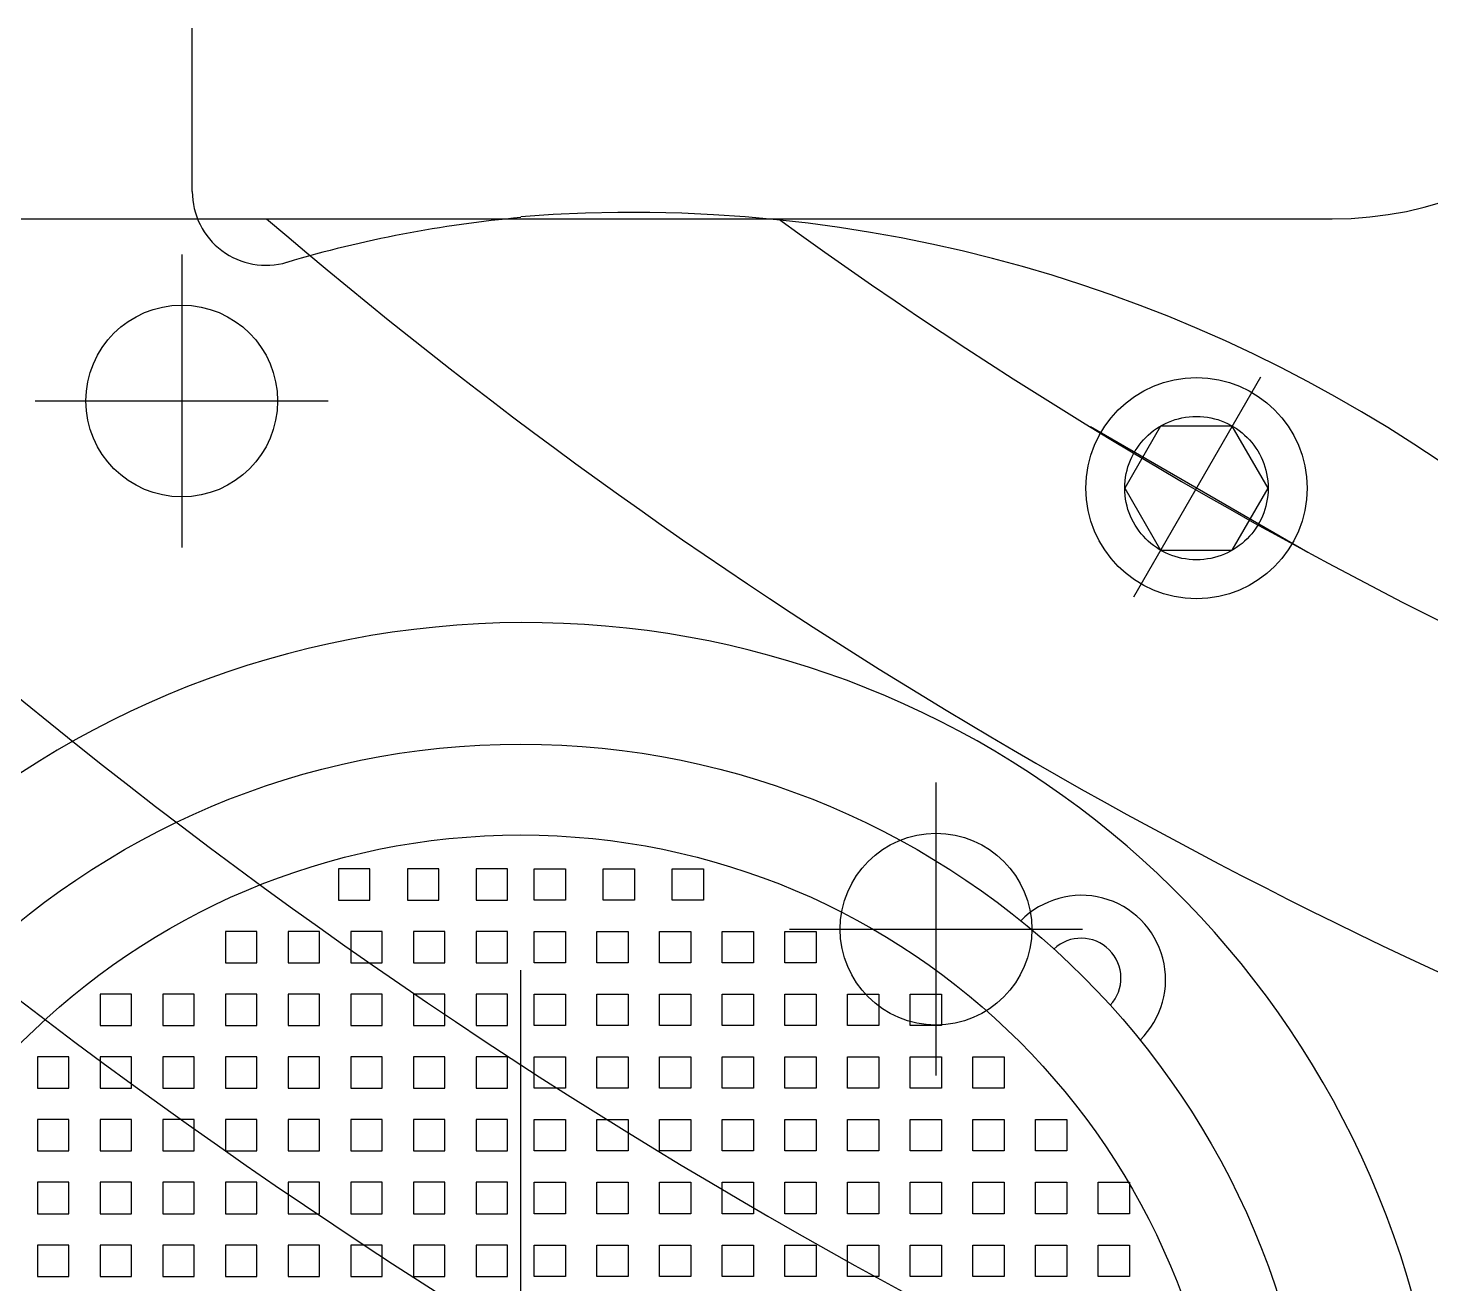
# Model space of a CAD drawing. Header units: millimetres. Extents: x 0 to 12600, y 0 to 8910.
# Drawn here: x 9465.8 to 9656.1, y 3848.9 to 4019.2 of the extents above; entities that cross this region are included whole.
import ezdxf

# ---------------------------------------------------------------- set-up
doc = ezdxf.new("R2010")
doc.units = ezdxf.units.MM
doc.header["$LTSCALE"] = 300
doc.linetypes.add('G', pattern=[2, 1.25, -0.25, 0.25, -0.25])
doc.linetypes.add('K', pattern=[2.5, 1.25, -0.25, 0.25, -0.25, 0.25, -0.25])
for name, color, linetype in [('01', 7, 'Continuous'), ('05', 4, 'G'), ('07', 6, 'K')]:
    doc.layers.add(name, color=color, linetype=linetype)

# ---------------------------------------------------------------- blocks, each defined once
blk = doc.blocks.new('ewrewr')
at = {"layer": '01', "ltscale": 8}
for p, q in [((-3296.16, 5145.64), (-3291.91, 5145.64)), ((-3296.16, 5141.39), (-3296.16, 5145.64)), ((-3291.91, 5145.64), (-3291.91, 5141.39)), ((-3287.66, 5145.64), (-3283.41, 5145.64)), ((-3287.66, 5141.39), (-3287.66, 5145.64)), ((-3283.41, 5145.64), (-3283.41, 5141.39)), ((-3291.91, 5141.39), (-3296.16, 5141.39)), ((-3283.41, 5141.39), (-3287.66, 5141.39)), ((-3304.66, 5137.14), (-3300.41, 5137.14)), ((-3304.66, 5132.89), (-3304.66, 5137.14)), ((-3300.41, 5137.14), (-3300.41, 5132.89)), ((-3296.16, 5137.14), (-3291.91, 5137.14)), ((-3296.16, 5132.89), (-3296.16, 5137.14)), ((-3291.91, 5137.14), (-3291.91, 5132.89)), ((-3287.66, 5132.89), (-3287.66, 5137.14)), ((-3287.66, 5137.14), (-3283.41, 5137.14)), ((-3283.41, 5137.14), (-3283.41, 5132.89)), ((-3300.41, 5132.89), (-3304.66, 5132.89)), ((-3291.91, 5132.89), (-3296.16, 5132.89)), ((-3283.41, 5132.89), (-3287.66, 5132.89)), ((-3313.16, 5124.39), (-3313.16, 5128.64)), ((-3313.16, 5128.64), (-3308.91, 5128.64)), ((-3308.91, 5128.64), (-3308.91, 5124.39)), ((-3304.66, 5128.64), (-3300.41, 5128.64)), ((-3304.66, 5124.39), (-3304.66, 5128.64)), ((-3300.41, 5128.64), (-3300.41, 5124.39)), ((-3296.16, 5128.64), (-3291.91, 5128.64)), ((-3296.16, 5124.39), (-3296.16, 5128.64)), ((-3291.91, 5128.64), (-3291.91, 5124.39)), ((-3287.66, 5128.64), (-3283.41, 5128.64)), ((-3287.66, 5124.39), (-3287.66, 5128.64)), ((-3283.41, 5128.64), (-3283.41, 5124.39)), ((-3308.91, 5124.39), (-3313.16, 5124.39)), ((-3300.41, 5124.39), (-3304.66, 5124.39)), ((-3291.91, 5124.39), (-3296.16, 5124.39)), ((-3283.41, 5124.39), (-3287.66, 5124.39)), ((-3321.66, 5115.89), (-3321.66, 5120.14)), ((-3321.66, 5120.14), (-3317.41, 5120.14)), ((-3317.41, 5120.14), (-3317.41, 5115.89)), ((-3313.16, 5115.89), (-3313.16, 5120.14)), ((-3313.16, 5120.14), (-3308.91, 5120.14)), ((-3308.91, 5120.14), (-3308.91, 5115.89)), ((-3304.66, 5120.14), (-3300.41, 5120.14)), ((-3304.66, 5115.89), (-3304.66, 5120.14)), ((-3300.41, 5120.14), (-3300.41, 5115.89)), ((-3296.16, 5120.14), (-3291.91, 5120.14)), ((-3296.16, 5115.89), (-3296.16, 5120.14)), ((-3291.91, 5120.14), (-3291.91, 5115.89)), ((-3287.66, 5115.89), (-3287.66, 5120.14)), ((-3287.66, 5120.14), (-3283.41, 5120.14)), ((-3283.41, 5120.14), (-3283.41, 5115.89)), ((-3317.41, 5115.89), (-3321.66, 5115.89)), ((-3308.91, 5115.89), (-3313.16, 5115.89)), ((-3300.41, 5115.89), (-3304.66, 5115.89)), ((-3291.91, 5115.89), (-3296.16, 5115.89)), ((-3283.41, 5115.89), (-3287.66, 5115.89)), ((-3321.66, 5111.64), (-3317.41, 5111.64)), ((-3321.66, 5107.39), (-3321.66, 5111.64)), ((-3317.41, 5111.64), (-3317.41, 5107.39)), ((-3313.16, 5107.39), (-3313.16, 5111.64)), ((-3313.16, 5111.64), (-3308.91, 5111.64)), ((-3308.91, 5111.64), (-3308.91, 5107.39)), ((-3304.66, 5111.64), (-3300.41, 5111.64)), ((-3304.66, 5107.39), (-3304.66, 5111.64)), ((-3300.41, 5111.64), (-3300.41, 5107.39)), ((-3296.16, 5111.64), (-3291.91, 5111.64)), ((-3296.16, 5107.39), (-3296.16, 5111.64)), ((-3291.91, 5111.64), (-3291.91, 5107.39)), ((-3287.66, 5111.64), (-3283.41, 5111.64)), ((-3287.66, 5107.39), (-3287.66, 5111.64)), ((-3283.41, 5111.64), (-3283.41, 5107.39)), ((-3317.41, 5107.39), (-3321.66, 5107.39)), ((-3308.91, 5107.39), (-3313.16, 5107.39)), ((-3300.41, 5107.39), (-3304.66, 5107.39)), ((-3291.91, 5107.39), (-3296.16, 5107.39)), ((-3283.41, 5107.39), (-3287.66, 5107.39)), ((-3330.16, 5098.89), (-3330.16, 5103.14)), ((-3330.16, 5103.14), (-3325.91, 5103.14)), ((-3325.91, 5103.14), (-3325.91, 5098.89)), ((-3321.66, 5103.14), (-3317.41, 5103.14)), ((-3321.66, 5098.89), (-3321.66, 5103.14)), ((-3317.41, 5103.14), (-3317.41, 5098.89)), ((-3313.16, 5098.89), (-3313.16, 5103.14)), ((-3313.16, 5103.14), (-3308.91, 5103.14)), ((-3308.91, 5103.14), (-3308.91, 5098.89)), ((-3304.66, 5103.14), (-3300.41, 5103.14)), ((-3304.66, 5098.89), (-3304.66, 5103.14)), ((-3300.41, 5103.14), (-3300.41, 5098.89)), ((-3296.16, 5103.14), (-3291.91, 5103.14)), ((-3296.16, 5098.89), (-3296.16, 5103.14)), ((-3291.91, 5103.14), (-3291.91, 5098.89)), ((-3287.66, 5103.14), (-3283.41, 5103.14)), ((-3287.66, 5098.89), (-3287.66, 5103.14)), ((-3283.41, 5103.14), (-3283.41, 5098.89)), ((-3325.91, 5098.89), (-3330.16, 5098.89)), ((-3317.41, 5098.89), (-3321.66, 5098.89)), ((-3308.91, 5098.89), (-3313.16, 5098.89)), ((-3300.41, 5098.89), (-3304.66, 5098.89)), ((-3291.91, 5098.89), (-3296.16, 5098.89)), ((-3283.41, 5098.89), (-3287.66, 5098.89)), ((-3330.16, 5090.39), (-3330.16, 5094.64)), ((-3330.16, 5094.64), (-3325.91, 5094.64)), ((-3325.91, 5094.64), (-3325.91, 5090.39)), ((-3321.66, 5094.64), (-3317.41, 5094.64)), ((-3321.66, 5090.39), (-3321.66, 5094.64)), ((-3317.41, 5094.64), (-3317.41, 5090.39)), ((-3313.16, 5090.39), (-3313.16, 5094.64)), ((-3313.16, 5094.64), (-3308.91, 5094.64)), ((-3308.91, 5094.64), (-3308.91, 5090.39)), ((-3304.66, 5094.64), (-3300.41, 5094.64)), ((-3304.66, 5090.39), (-3304.66, 5094.64)), ((-3300.41, 5094.64), (-3300.41, 5090.39)), ((-3296.16, 5094.64), (-3291.91, 5094.64)), ((-3296.16, 5090.39), (-3296.16, 5094.64)), ((-3291.91, 5094.64), (-3291.91, 5090.39)), ((-3287.66, 5090.39), (-3287.66, 5094.64)), ((-3287.66, 5094.64), (-3283.41, 5094.64)), ((-3283.41, 5094.64), (-3283.41, 5090.39)), ((-3325.91, 5090.39), (-3330.16, 5090.39)), ((-3317.41, 5090.39), (-3321.66, 5090.39)), ((-3308.91, 5090.39), (-3313.16, 5090.39)), ((-3300.41, 5090.39), (-3304.66, 5090.39)), ((-3291.91, 5090.39), (-3296.16, 5090.39)), ((-3283.41, 5090.39), (-3287.66, 5090.39)), ((-3338.66, 5087.84), (-3334.41, 5087.84)), ((-3338.66, 5083.59), (-3338.66, 5087.84)), ((-3334.41, 5087.84), (-3334.41, 5083.59)), ((-3330.16, 5081.89), (-3330.16, 5086.14)), ((-3330.16, 5081.89), (-3330.16, 5086.14)), ((-3330.16, 5086.14), (-3325.91, 5086.14)), ((-3330.16, 5086.14), (-3325.91, 5086.14)), ((-3325.91, 5086.14), (-3325.91, 5081.89)), ((-3325.91, 5086.14), (-3325.91, 5081.89)), ((-3321.66, 5086.14), (-3317.41, 5086.14)), ((-3321.66, 5086.14), (-3317.41, 5086.14)), ((-3321.66, 5081.89), (-3321.66, 5086.14)), ((-3321.66, 5081.89), (-3321.66, 5086.14)), ((-3317.41, 5086.14), (-3317.41, 5081.89)), ((-3317.41, 5086.14), (-3317.41, 5081.89)), ((-3313.16, 5081.89), (-3313.16, 5086.14)), ((-3313.16, 5081.89), (-3313.16, 5086.14)), ((-3313.16, 5086.14), (-3308.91, 5086.14)), ((-3313.16, 5086.14), (-3308.91, 5086.14)), ((-3308.91, 5086.14), (-3308.91, 5081.89)), ((-3308.91, 5086.14), (-3308.91, 5081.89)), ((-3304.66, 5086.14), (-3300.41, 5086.14)), ((-3304.66, 5086.14), (-3300.41, 5086.14)), ((-3304.66, 5081.89), (-3304.66, 5086.14)), ((-3304.66, 5081.89), (-3304.66, 5086.14)), ((-3300.41, 5086.14), (-3300.41, 5081.89)), ((-3300.41, 5086.14), (-3300.41, 5081.89)), ((-3296.16, 5086.14), (-3291.91, 5086.14)), ((-3296.16, 5086.14), (-3291.91, 5086.14)), ((-3296.16, 5081.89), (-3296.16, 5086.14)), ((-3296.16, 5081.89), (-3296.16, 5086.14)), ((-3291.91, 5086.14), (-3291.91, 5081.89)), ((-3291.91, 5086.14), (-3291.91, 5081.89)), ((-3287.66, 5086.14), (-3283.41, 5086.14)), ((-3287.66, 5086.14), (-3283.41, 5086.14)), ((-3287.66, 5081.89), (-3287.66, 5086.14)), ((-3287.66, 5081.89), (-3287.66, 5086.14)), ((-3283.41, 5086.14), (-3283.41, 5081.89)), ((-3283.41, 5086.14), (-3283.41, 5081.89)), ((-3334.41, 5083.59), (-3338.66, 5083.59)), ((-3325.91, 5081.89), (-3330.16, 5081.89)), ((-3325.91, 5081.89), (-3330.16, 5081.89)), ((-3317.41, 5081.89), (-3321.66, 5081.89)), ((-3317.41, 5081.89), (-3321.66, 5081.89)), ((-3308.91, 5081.89), (-3313.16, 5081.89)), ((-3308.91, 5081.89), (-3313.16, 5081.89)), ((-3300.41, 5081.89), (-3304.66, 5081.89)), ((-3300.41, 5081.89), (-3304.66, 5081.89)), ((-3291.91, 5081.89), (-3296.16, 5081.89)), ((-3291.91, 5081.89), (-3296.16, 5081.89)), ((-3283.41, 5081.89), (-3287.66, 5081.89)), ((-3283.41, 5081.89), (-3287.66, 5081.89)), ((-3338.66, 5078.49), (-3334.41, 5078.49)), ((-3338.66, 5074.24), (-3338.66, 5078.49)), ((-3334.41, 5078.49), (-3334.41, 5074.24)), ((-3330.16, 5077.64), (-3325.91, 5077.64)), ((-3330.16, 5077.64), (-3325.91, 5077.64)), ((-3330.16, 5077.64), (-3325.91, 5077.64)), ((-3330.16, 5073.39), (-3330.16, 5077.64)), ((-3330.16, 5073.39), (-3330.16, 5077.64)), ((-3330.16, 5073.39), (-3330.16, 5077.64)), ((-3325.91, 5077.64), (-3325.91, 5073.39)), ((-3325.91, 5077.64), (-3325.91, 5073.39)), ((-3325.91, 5077.64), (-3325.91, 5073.39)), ((-3321.66, 5077.64), (-3317.41, 5077.64)), ((-3321.66, 5077.64), (-3317.41, 5077.64)), ((-3321.66, 5077.64), (-3317.41, 5077.64)), ((-3321.66, 5073.39), (-3321.66, 5077.64)), ((-3321.66, 5073.39), (-3321.66, 5077.64)), ((-3321.66, 5073.39), (-3321.66, 5077.64)), ((-3317.41, 5077.64), (-3317.41, 5073.39)), ((-3317.41, 5077.64), (-3317.41, 5073.39)), ((-3317.41, 5077.64), (-3317.41, 5073.39)), ((-3313.16, 5073.39), (-3313.16, 5077.64)), ((-3313.16, 5073.39), (-3313.16, 5077.64)), ((-3313.16, 5073.39), (-3313.16, 5077.64)), ((-3313.16, 5077.64), (-3308.91, 5077.64)), ((-3313.16, 5077.64), (-3308.91, 5077.64)), ((-3313.16, 5077.64), (-3308.91, 5077.64)), ((-3308.91, 5077.64), (-3308.91, 5073.39)), ((-3308.91, 5077.64), (-3308.91, 5073.39)), ((-3308.91, 5077.64), (-3308.91, 5073.39)), ((-3304.66, 5077.64), (-3300.41, 5077.64)), ((-3304.66, 5077.64), (-3300.41, 5077.64)), ((-3304.66, 5077.64), (-3300.41, 5077.64)), ((-3304.66, 5073.39), (-3304.66, 5077.64)), ((-3304.66, 5073.39), (-3304.66, 5077.64)), ((-3304.66, 5073.39), (-3304.66, 5077.64)), ((-3300.41, 5077.64), (-3300.41, 5073.39)), ((-3300.41, 5077.64), (-3300.41, 5073.39)), ((-3300.41, 5077.64), (-3300.41, 5073.39)), ((-3296.16, 5077.64), (-3291.91, 5077.64)), ((-3296.16, 5077.64), (-3291.91, 5077.64)), ((-3296.16, 5077.64), (-3291.91, 5077.64)), ((-3296.16, 5073.39), (-3296.16, 5077.64)), ((-3296.16, 5073.39), (-3296.16, 5077.64)), ((-3296.16, 5073.39), (-3296.16, 5077.64)), ((-3291.91, 5077.64), (-3291.91, 5073.39)), ((-3291.91, 5077.64), (-3291.91, 5073.39)), ((-3291.91, 5077.64), (-3291.91, 5073.39)), ((-3287.66, 5077.64), (-3283.41, 5077.64)), ((-3287.66, 5077.64), (-3283.41, 5077.64)), ((-3287.66, 5077.64), (-3283.41, 5077.64)), ((-3287.66, 5073.39), (-3287.66, 5077.64)), ((-3287.66, 5073.39), (-3287.66, 5077.64)), ((-3287.66, 5073.39), (-3287.66, 5077.64)), ((-3283.41, 5077.64), (-3283.41, 5073.39)), ((-3283.41, 5077.64), (-3283.41, 5073.39)), ((-3283.41, 5077.64), (-3283.41, 5073.39)), ((-3334.41, 5074.24), (-3338.66, 5074.24)), ((-3325.91, 5073.39), (-3330.16, 5073.39)), ((-3325.91, 5073.39), (-3330.16, 5073.39)), ((-3325.91, 5073.39), (-3330.16, 5073.39)), ((-3317.41, 5073.39), (-3321.66, 5073.39)), ((-3317.41, 5073.39), (-3321.66, 5073.39)), ((-3317.41, 5073.39), (-3321.66, 5073.39)), ((-3308.91, 5073.39), (-3313.16, 5073.39)), ((-3308.91, 5073.39), (-3313.16, 5073.39)), ((-3308.91, 5073.39), (-3313.16, 5073.39)), ((-3300.41, 5073.39), (-3304.66, 5073.39)), ((-3300.41, 5073.39), (-3304.66, 5073.39)), ((-3300.41, 5073.39), (-3304.66, 5073.39)), ((-3291.91, 5073.39), (-3296.16, 5073.39)), ((-3291.91, 5073.39), (-3296.16, 5073.39)), ((-3291.91, 5073.39), (-3296.16, 5073.39)), ((-3283.41, 5073.39), (-3287.66, 5073.39)), ((-3283.41, 5073.39), (-3287.66, 5073.39)), ((-3283.41, 5073.39), (-3287.66, 5073.39)), ((-3338.66, 5069.14), (-3334.41, 5069.14)), ((-3338.66, 5064.89), (-3338.66, 5069.14)), ((-3334.41, 5069.14), (-3334.41, 5064.89)), ((-3330.16, 5064.89), (-3330.16, 5069.14)), ((-3330.16, 5069.14), (-3325.91, 5069.14)), ((-3325.91, 5069.14), (-3325.91, 5064.89)), ((-3321.66, 5069.14), (-3317.41, 5069.14)), ((-3321.66, 5064.89), (-3321.66, 5069.14)), ((-3317.41, 5069.14), (-3317.41, 5064.89)), ((-3313.16, 5064.89), (-3313.16, 5069.14)), ((-3313.16, 5069.14), (-3308.91, 5069.14)), ((-3308.91, 5069.14), (-3308.91, 5064.89)), ((-3304.66, 5069.14), (-3300.41, 5069.14)), ((-3304.66, 5064.89), (-3304.66, 5069.14)), ((-3300.41, 5069.14), (-3300.41, 5064.89)), ((-3296.16, 5069.14), (-3291.91, 5069.14)), ((-3296.16, 5064.89), (-3296.16, 5069.14)), ((-3291.91, 5069.14), (-3291.91, 5064.89)), ((-3287.66, 5069.14), (-3283.41, 5069.14)), ((-3287.66, 5064.89), (-3287.66, 5069.14)), ((-3283.41, 5069.14), (-3283.41, 5064.89)), ((-3334.41, 5064.89), (-3338.66, 5064.89)), ((-3325.91, 5064.89), (-3330.16, 5064.89)), ((-3317.41, 5064.89), (-3321.66, 5064.89)), ((-3308.91, 5064.89), (-3313.16, 5064.89)), ((-3300.41, 5064.89), (-3304.66, 5064.89)), ((-3291.91, 5064.89), (-3296.16, 5064.89)), ((-3283.41, 5064.89), (-3287.66, 5064.89)), ((-3338.66, 5061.3), (-3338.66, 5057.05)), ((-3334.41, 5061.3), (-3338.66, 5061.3)), ((-3334.41, 5057.05), (-3334.41, 5061.3)), ((-3330.16, 5061.3), (-3330.16, 5057.05)), ((-3325.91, 5061.3), (-3330.16, 5061.3)), ((-3325.91, 5057.05), (-3325.91, 5061.3)), ((-3321.66, 5061.3), (-3321.66, 5057.05)), ((-3317.41, 5061.3), (-3321.66, 5061.3)), ((-3317.41, 5057.05), (-3317.41, 5061.3)), ((-3313.16, 5061.3), (-3313.16, 5057.05)), ((-3308.91, 5061.3), (-3313.16, 5061.3)), ((-3308.91, 5057.05), (-3308.91, 5061.3)), ((-3300.41, 5061.3), (-3304.66, 5061.3)), ((-3304.66, 5061.3), (-3304.66, 5057.05)), ((-3300.41, 5057.05), (-3300.41, 5061.3)), ((-3296.16, 5061.3), (-3296.16, 5057.05)), ((-3291.91, 5061.3), (-3296.16, 5061.3)), ((-3291.91, 5057.05), (-3291.91, 5061.3)), ((-3287.66, 5061.3), (-3287.66, 5057.05)), ((-3283.41, 5061.3), (-3287.66, 5061.3)), ((-3283.41, 5057.05), (-3283.41, 5061.3)), ((-3338.66, 5057.05), (-3334.41, 5057.05)), ((-3330.16, 5057.05), (-3325.91, 5057.05)), ((-3321.66, 5057.05), (-3317.41, 5057.05)), ((-3313.16, 5057.05), (-3308.91, 5057.05)), ((-3304.66, 5057.05), (-3300.41, 5057.05)), ((-3296.16, 5057.05), (-3291.91, 5057.05)), ((-3287.66, 5057.05), (-3283.41, 5057.05)), ((-3334.41, 5051.95), (-3338.66, 5051.95)), ((-3338.66, 5051.95), (-3338.66, 5047.7)), ((-3334.41, 5047.7), (-3334.41, 5051.95)), ((-3330.16, 5052.8), (-3330.16, 5048.55)), ((-3330.16, 5052.8), (-3330.16, 5048.55)), ((-3325.91, 5052.8), (-3330.16, 5052.8)), ((-3325.91, 5052.8), (-3330.16, 5052.8)), ((-3325.91, 5052.8), (-3330.16, 5052.8)), ((-3330.16, 5052.8), (-3330.16, 5048.55)), ((-3325.91, 5048.55), (-3325.91, 5052.8)), ((-3325.91, 5048.55), (-3325.91, 5052.8)), ((-3325.91, 5048.55), (-3325.91, 5052.8)), ((-3317.41, 5052.8), (-3321.66, 5052.8)), ((-3317.41, 5052.8), (-3321.66, 5052.8)), ((-3317.41, 5052.8), (-3321.66, 5052.8)), ((-3321.66, 5052.8), (-3321.66, 5048.55)), ((-3321.66, 5052.8), (-3321.66, 5048.55)), ((-3321.66, 5052.8), (-3321.66, 5048.55)), ((-3317.41, 5048.55), (-3317.41, 5052.8)), ((-3317.41, 5048.55), (-3317.41, 5052.8)), ((-3317.41, 5048.55), (-3317.41, 5052.8)), ((-3308.91, 5052.8), (-3313.16, 5052.8)), ((-3308.91, 5052.8), (-3313.16, 5052.8)), ((-3308.91, 5052.8), (-3313.16, 5052.8)), ((-3313.16, 5052.8), (-3313.16, 5048.55)), ((-3313.16, 5052.8), (-3313.16, 5048.55)), ((-3313.16, 5052.8), (-3313.16, 5048.55)), ((-3308.91, 5048.55), (-3308.91, 5052.8)), ((-3308.91, 5048.55), (-3308.91, 5052.8)), ((-3308.91, 5048.55), (-3308.91, 5052.8)), ((-3300.41, 5052.8), (-3304.66, 5052.8)), ((-3300.41, 5052.8), (-3304.66, 5052.8)), ((-3300.41, 5052.8), (-3304.66, 5052.8)), ((-3304.66, 5052.8), (-3304.66, 5048.55)), ((-3304.66, 5052.8), (-3304.66, 5048.55)), ((-3304.66, 5052.8), (-3304.66, 5048.55)), ((-3300.41, 5048.55), (-3300.41, 5052.8)), ((-3300.41, 5048.55), (-3300.41, 5052.8)), ((-3300.41, 5048.55), (-3300.41, 5052.8)), ((-3291.91, 5052.8), (-3296.16, 5052.8)), ((-3291.91, 5052.8), (-3296.16, 5052.8)), ((-3291.91, 5052.8), (-3296.16, 5052.8)), ((-3296.16, 5052.8), (-3296.16, 5048.55)), ((-3296.16, 5052.8), (-3296.16, 5048.55)), ((-3296.16, 5052.8), (-3296.16, 5048.55)), ((-3291.91, 5048.55), (-3291.91, 5052.8)), ((-3291.91, 5048.55), (-3291.91, 5052.8)), ((-3291.91, 5048.55), (-3291.91, 5052.8)), ((-3287.66, 5052.8), (-3287.66, 5048.55)), ((-3287.66, 5052.8), (-3287.66, 5048.55)), ((-3287.66, 5052.8), (-3287.66, 5048.55)), ((-3283.41, 5052.8), (-3287.66, 5052.8)), ((-3283.41, 5052.8), (-3287.66, 5052.8)), ((-3283.41, 5052.8), (-3287.66, 5052.8)), ((-3283.41, 5048.55), (-3283.41, 5052.8)), ((-3283.41, 5048.55), (-3283.41, 5052.8)), ((-3283.41, 5048.55), (-3283.41, 5052.8)), ((-3338.66, 5047.7), (-3334.41, 5047.7)), ((-3330.16, 5048.55), (-3325.91, 5048.55)), ((-3330.16, 5048.55), (-3325.91, 5048.55)), ((-3330.16, 5048.55), (-3325.91, 5048.55)), ((-3321.66, 5048.55), (-3317.41, 5048.55)), ((-3321.66, 5048.55), (-3317.41, 5048.55)), ((-3321.66, 5048.55), (-3317.41, 5048.55)), ((-3313.16, 5048.55), (-3308.91, 5048.55)), ((-3313.16, 5048.55), (-3308.91, 5048.55)), ((-3313.16, 5048.55), (-3308.91, 5048.55)), ((-3304.66, 5048.55), (-3300.41, 5048.55)), ((-3304.66, 5048.55), (-3300.41, 5048.55)), ((-3304.66, 5048.55), (-3300.41, 5048.55)), ((-3296.16, 5048.55), (-3291.91, 5048.55)), ((-3296.16, 5048.55), (-3291.91, 5048.55)), ((-3296.16, 5048.55), (-3291.91, 5048.55)), ((-3287.66, 5048.55), (-3283.41, 5048.55)), ((-3287.66, 5048.55), (-3283.41, 5048.55)), ((-3287.66, 5048.55), (-3283.41, 5048.55)), ((-3330.16, 5044.3), (-3330.16, 5040.05)), ((-3330.16, 5044.3), (-3330.16, 5040.05)), ((-3325.91, 5044.3), (-3330.16, 5044.3)), ((-3325.91, 5044.3), (-3330.16, 5044.3)), ((-3325.91, 5040.05), (-3325.91, 5044.3)), ((-3325.91, 5040.05), (-3325.91, 5044.3)), ((-3317.41, 5044.3), (-3321.66, 5044.3)), ((-3317.41, 5044.3), (-3321.66, 5044.3)), ((-3321.66, 5044.3), (-3321.66, 5040.05)), ((-3321.66, 5044.3), (-3321.66, 5040.05)), ((-3317.41, 5040.05), (-3317.41, 5044.3)), ((-3317.41, 5040.05), (-3317.41, 5044.3)), ((-3308.91, 5044.3), (-3313.16, 5044.3)), ((-3308.91, 5044.3), (-3313.16, 5044.3)), ((-3313.16, 5044.3), (-3313.16, 5040.05)), ((-3313.16, 5044.3), (-3313.16, 5040.05)), ((-3308.91, 5040.05), (-3308.91, 5044.3)), ((-3308.91, 5040.05), (-3308.91, 5044.3)), ((-3300.41, 5044.3), (-3304.66, 5044.3)), ((-3300.41, 5044.3), (-3304.66, 5044.3)), ((-3304.66, 5044.3), (-3304.66, 5040.05)), ((-3304.66, 5044.3), (-3304.66, 5040.05)), ((-3300.41, 5040.05), (-3300.41, 5044.3)), ((-3300.41, 5040.05), (-3300.41, 5044.3)), ((-3291.91, 5044.3), (-3296.16, 5044.3)), ((-3291.91, 5044.3), (-3296.16, 5044.3)), ((-3296.16, 5044.3), (-3296.16, 5040.05)), ((-3296.16, 5044.3), (-3296.16, 5040.05)), ((-3291.91, 5040.05), (-3291.91, 5044.3)), ((-3291.91, 5040.05), (-3291.91, 5044.3)), ((-3283.41, 5044.3), (-3287.66, 5044.3)), ((-3283.41, 5044.3), (-3287.66, 5044.3)), ((-3287.66, 5044.3), (-3287.66, 5040.05)), ((-3287.66, 5044.3), (-3287.66, 5040.05)), ((-3283.41, 5040.05), (-3283.41, 5044.3)), ((-3283.41, 5040.05), (-3283.41, 5044.3)), ((-3334.41, 5042.6), (-3338.66, 5042.6)), ((-3338.66, 5042.6), (-3338.66, 5038.35)), ((-3334.41, 5038.35), (-3334.41, 5042.6)), ((-3330.16, 5040.05), (-3325.91, 5040.05)), ((-3330.16, 5040.05), (-3325.91, 5040.05)), ((-3321.66, 5040.05), (-3317.41, 5040.05)), ((-3321.66, 5040.05), (-3317.41, 5040.05)), ((-3313.16, 5040.05), (-3308.91, 5040.05)), ((-3313.16, 5040.05), (-3308.91, 5040.05)), ((-3304.66, 5040.05), (-3300.41, 5040.05)), ((-3304.66, 5040.05), (-3300.41, 5040.05)), ((-3296.16, 5040.05), (-3291.91, 5040.05)), ((-3296.16, 5040.05), (-3291.91, 5040.05)), ((-3287.66, 5040.05), (-3283.41, 5040.05)), ((-3287.66, 5040.05), (-3283.41, 5040.05)), ((-3338.66, 5038.35), (-3334.41, 5038.35)), ((-3330.16, 5035.8), (-3330.16, 5031.55)), ((-3325.91, 5035.8), (-3330.16, 5035.8)), ((-3325.91, 5031.55), (-3325.91, 5035.8)), ((-3321.66, 5035.8), (-3321.66, 5031.55)), ((-3317.41, 5035.8), (-3321.66, 5035.8)), ((-3317.41, 5031.55), (-3317.41, 5035.8)), ((-3313.16, 5035.8), (-3313.16, 5031.55)), ((-3308.91, 5035.8), (-3313.16, 5035.8)), ((-3308.91, 5031.55), (-3308.91, 5035.8)), ((-3300.41, 5035.8), (-3304.66, 5035.8)), ((-3304.66, 5035.8), (-3304.66, 5031.55)), ((-3300.41, 5031.55), (-3300.41, 5035.8)), ((-3291.91, 5035.8), (-3296.16, 5035.8)), ((-3296.16, 5035.8), (-3296.16, 5031.55)), ((-3291.91, 5031.55), (-3291.91, 5035.8)), ((-3287.66, 5035.8), (-3287.66, 5031.55)), ((-3283.41, 5035.8), (-3287.66, 5035.8)), ((-3283.41, 5031.55), (-3283.41, 5035.8)), ((-3330.16, 5031.55), (-3325.91, 5031.55)), ((-3321.66, 5031.55), (-3317.41, 5031.55)), ((-3313.16, 5031.55), (-3308.91, 5031.55)), ((-3304.66, 5031.55), (-3300.41, 5031.55)), ((-3296.16, 5031.55), (-3291.91, 5031.55)), ((-3287.66, 5031.55), (-3283.41, 5031.55)), ((-3330.16, 5027.3), (-3330.16, 5023.05)), ((-3325.91, 5027.3), (-3330.16, 5027.3)), ((-3325.91, 5023.05), (-3325.91, 5027.3)), ((-3321.66, 5027.3), (-3321.66, 5023.05)), ((-3317.41, 5027.3), (-3321.66, 5027.3)), ((-3317.41, 5023.05), (-3317.41, 5027.3)), ((-3313.16, 5027.3), (-3313.16, 5023.05)), ((-3308.91, 5027.3), (-3313.16, 5027.3)), ((-3308.91, 5023.05), (-3308.91, 5027.3)), ((-3300.41, 5027.3), (-3304.66, 5027.3)), ((-3304.66, 5027.3), (-3304.66, 5023.05)), ((-3300.41, 5023.05), (-3300.41, 5027.3)), ((-3291.91, 5027.3), (-3296.16, 5027.3)), ((-3296.16, 5027.3), (-3296.16, 5023.05)), ((-3291.91, 5023.05), (-3291.91, 5027.3)), ((-3287.66, 5027.3), (-3287.66, 5023.05)), ((-3283.41, 5027.3), (-3287.66, 5027.3)), ((-3283.41, 5023.05), (-3283.41, 5027.3)), ((-3330.16, 5023.05), (-3325.91, 5023.05)), ((-3321.66, 5023.05), (-3317.41, 5023.05)), ((-3313.16, 5023.05), (-3308.91, 5023.05)), ((-3304.66, 5023.05), (-3300.41, 5023.05)), ((-3296.16, 5023.05), (-3291.91, 5023.05)), ((-3287.66, 5023.05), (-3283.41, 5023.05)), ((-3317.41, 5018.8), (-3321.66, 5018.8)), ((-3321.66, 5018.8), (-3321.66, 5014.55)), ((-3317.41, 5014.55), (-3317.41, 5018.8)), ((-3313.16, 5018.8), (-3313.16, 5014.55)), ((-3308.91, 5018.8), (-3313.16, 5018.8)), ((-3308.91, 5014.55), (-3308.91, 5018.8)), ((-3300.41, 5018.8), (-3304.66, 5018.8)), ((-3304.66, 5018.8), (-3304.66, 5014.55)), ((-3300.41, 5014.55), (-3300.41, 5018.8)), ((-3291.91, 5018.8), (-3296.16, 5018.8)), ((-3296.16, 5018.8), (-3296.16, 5014.55)), ((-3291.91, 5014.55), (-3291.91, 5018.8)), ((-3283.41, 5018.8), (-3287.66, 5018.8)), ((-3287.66, 5018.8), (-3287.66, 5014.55)), ((-3283.41, 5014.55), (-3283.41, 5018.8)), ((-3430.47, 5018.53), (-3452.63, 5018.53)), ((-3321.66, 5014.55), (-3317.41, 5014.55)), ((-3313.16, 5014.55), (-3308.91, 5014.55)), ((-3304.66, 5014.55), (-3300.41, 5014.55)), ((-3296.16, 5014.55), (-3291.91, 5014.55)), ((-3287.66, 5014.55), (-3283.41, 5014.55)), ((-3321.66, 5010.3), (-3321.66, 5006.05)), ((-3317.41, 5010.3), (-3321.66, 5010.3)), ((-3317.41, 5006.05), (-3317.41, 5010.3)), ((-3313.16, 5010.3), (-3313.16, 5006.05)), ((-3308.91, 5010.3), (-3313.16, 5010.3)), ((-3308.91, 5006.05), (-3308.91, 5010.3)), ((-3300.41, 5010.3), (-3304.66, 5010.3)), ((-3304.66, 5010.3), (-3304.66, 5006.05)), ((-3300.41, 5006.05), (-3300.41, 5010.3)), ((-3291.91, 5010.3), (-3296.16, 5010.3)), ((-3296.16, 5010.3), (-3296.16, 5006.05)), ((-3291.91, 5006.05), (-3291.91, 5010.3)), ((-3287.66, 5010.3), (-3287.66, 5006.05)), ((-3283.41, 5010.3), (-3287.66, 5010.3)), ((-3283.41, 5006.05), (-3283.41, 5010.3)), ((-3321.66, 5006.05), (-3317.41, 5006.05)), ((-3313.16, 5006.05), (-3308.91, 5006.05)), ((-3304.66, 5006.05), (-3300.41, 5006.05)), ((-3296.16, 5006.05), (-3291.91, 5006.05)), ((-3287.66, 5006.05), (-3283.41, 5006.05)), ((-3313.16, 5001.8), (-3313.16, 4997.55)), ((-3308.91, 5001.8), (-3313.16, 5001.8)), ((-3308.91, 4997.55), (-3308.91, 5001.8)), ((-3300.41, 5001.8), (-3304.66, 5001.8)), ((-3304.66, 5001.8), (-3304.66, 4997.55)), ((-3300.41, 4997.55), (-3300.41, 5001.8)), ((-3291.91, 5001.8), (-3296.16, 5001.8)), ((-3296.16, 5001.8), (-3296.16, 4997.55)), ((-3291.91, 4997.55), (-3291.91, 5001.8)), ((-3287.66, 5001.8), (-3287.66, 4997.55)), ((-3283.41, 5001.8), (-3287.66, 5001.8)), ((-3283.41, 4997.55), (-3283.41, 5001.8)), ((-3313.16, 4997.55), (-3308.91, 4997.55)), ((-3304.66, 4997.55), (-3300.41, 4997.55)), ((-3296.16, 4997.55), (-3291.91, 4997.55)), ((-3287.66, 4997.55), (-3283.41, 4997.55))]:
    blk.add_line(p, q, dxfattribs=at)
for radius in [107.94, 95.62]:
    blk.add_circle((-3247.63, 5063.09), radius, dxfattribs=at)
for centre, radius, start, end in [((-3232.63, 5078.09), 195, 104.7818, 184.4117), ((-3247.03, 5063.7), 125, 104.2223, 269.6743), ((-3323.64, 5139.1), 11.43, 44.2007, 225.7993), ((-3262.63, 5078.09), 165, 185.2159, 196.4508), ((-3430.47, 5028.53), 10, 270, 16.4508)]:
    blk.add_arc(centre, radius, start, end, dxfattribs=at)
at = {"layer": '01', "color": 7, "linetype": 'Continuous', "ltscale": 8}
blk.add_arc((-3323.85, 5139.07), 5.4, 46.9807, 223.1976, dxfattribs=at)
at = {"layer": '05', "ltscale": 8}
blk.add_line((-3170.35, 5063.09), (-3324.92, 5063.09), dxfattribs=at)
blk = doc.blocks.new('*U17')
blk.add_circle((0, 0), 9.72)
at = {"layer": '01'}
for p, q in [((0, 9.72), (-8.42, 4.86)), ((8.42, 4.86), (0, 9.72)), ((-8.42, 4.86), (-8.42, -4.86)), ((8.42, -4.86), (8.42, 4.86)), ((-8.42, -4.86), (0, -9.72)), ((0, -9.72), (8.42, -4.86))]:
    blk.add_line(p, q, dxfattribs=at)
blk.add_circle((0, 0), 15, dxfattribs=at)
at = {"layer": '05'}
for p, q in [((0, 17.01), (0, -17.43)), ((-17.45, 0), (16.61, 0))]:
    blk.add_line(p, q, dxfattribs=at)
blk = doc.blocks.new('00')
at = {"layer": '01', "color": 7, "linetype": 'Continuous'}
blk.add_line((1289.57, 3954.84), (1691.69, 3954.84), dxfattribs=at)
at = {"layer": '01'}
for centre in [(1535.68, 3930.15), (1637.97, 3858.55)]:
    blk.add_circle(centre, 13, dxfattribs=at)
at = {"layer": '01', "color": 7, "linetype": 'Continuous'}
blk.add_arc((1691.69, 4004.84), 50, 270, 0, dxfattribs=at)
at = {"layer": '01'}
for radius, start, end in [(761.35, 223.49183, 267.36513), (690, 229.41312, 267.09244)]:
    blk.add_arc((1996.11, 4478.84), radius, start, end, dxfattribs=at)
at = {"layer": '05'}
for p, q in [((1535.68, 3950.01), (1535.68, 3910.29)), ((1515.82, 3930.15), (1555.54, 3930.15)), ((1637.97, 3878.41), (1637.97, 3838.69)), ((1618.11, 3858.55), (1657.83, 3858.55))]:
    blk.add_line(p, q, dxfattribs=at)
at = {"layer": '05', "color": 4, "linetype": 'G'}
blk.add_arc((1996.11, 4478.84), 647, 234.08536, 125.91464, dxfattribs=at)
at = {"layer": '05', "rotation": 149.9999999999897}
blk.add_blockref('*U17', (1673.29, 3918.34), dxfattribs=at)

msp = doc.modelspace()

# ---------------------------------------------------------------- linework, layer by layer
at = {"layer": '07', "color": 6, "linetype": 'K'}
msp.add_circle((9947.076, 4517.749), 793.75, dxfattribs=at)

# ---------------------------------------------------------------- block references
at = {"layer": '01'}
msp.add_blockref('00', (7950.963, 38.484), dxfattribs=at)
at = {"layer": '01', "rotation": 270}
msp.add_blockref('ewrewr', (4469.542, 566.555), dxfattribs=at)

doc.saveas('drawing.dxf')
